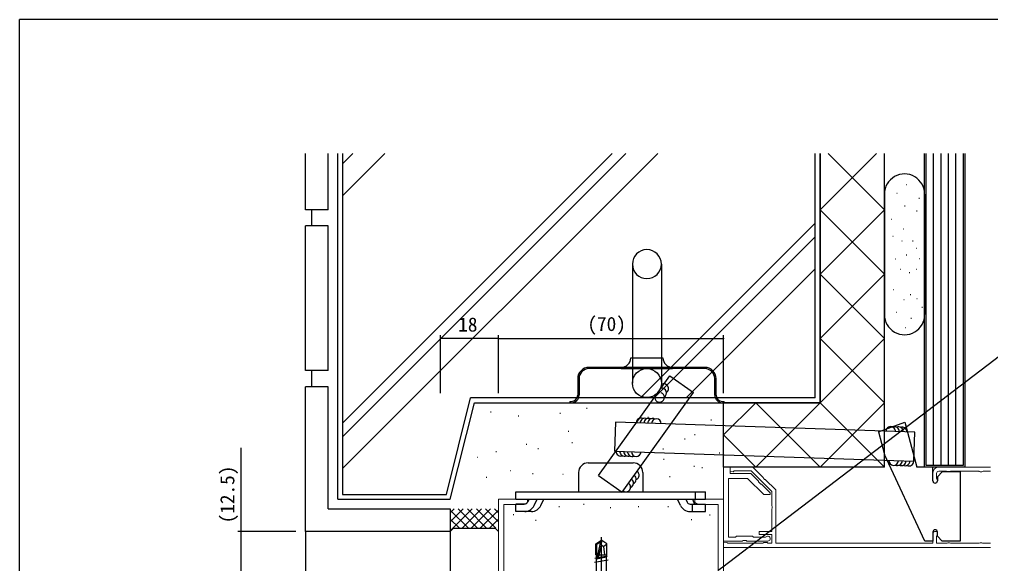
# Model space of a CAD drawing. Units: millimetres, scale not verified. Extents: x -567 to 567, y -403 to 403.
# Drawn here: x -562.7 to -260.7, y 229.8 to 399 of the extents above; entities that cross this region are included whole.
import ezdxf
from ezdxf.enums import TextEntityAlignment as Align

# ---------------------------------------------------------------- set-up
doc = ezdxf.new("R2010")
doc.units = ezdxf.units.MM
doc.header["$LTSCALE"] = 2
doc.layers.add('0-2_YKK_11', color=7, linetype='Continuous', lineweight=18)
for name, color, linetype in [('0-4_YKK_13', 4, 'Continuous'), ('0-6_YKK_D', 6, 'Continuous'), ('0-7_YKK_ZWAK', 7, 'Continuous'), ('0-8_YSS_K', 3, 'Continuous')]:
    doc.layers.add(name, color=color, linetype=linetype)
doc.styles.add('ＭＳ ゴシック', font='')
doc.styles.get('ＭＳ ゴシック').set_extended_font_data('MS Gothic')

msp = doc.modelspace()

# ---------------------------------------------------------------- linework, layer by layer
at = {"layer": '0-2_YKK_11'}
for p, q in [((-260.747, 259.816), (-276.747, 259.816)), ((-278.747, 257.816), (-278.747, 255.566)), ((-343.747, 234.816), (-260.747, 234.816))]:
    msp.add_line(p, q, dxfattribs=at)
for points in [[(-278.747, 239.066), (-278.747, 236.116), (-327.547, 236.116), (-327.547, 252.716), (-330.787, 255.956), (-331.002, 256.001), (-331.391, 256.39), (-331.435, 256.604), (-334.647, 259.816), (-341.747, 259.816), (-341.747, 258.516), (-340.763, 258.391), (-340.472, 258.616), (-335.144, 258.616), (-328.747, 252.219), (-328.747, 247.774), (-328.627, 247.591), (-328.627, 247.041), (-328.747, 246.857), (-328.747, 239.816), (-332.747, 239.816), (-332.747, 238.816), (-328.747, 238.816), (-328.747, 236.116), (-329.953, 236.116), (-330.251, 236.378), (-331.243, 236.378), (-331.541, 236.116), (-342.453, 236.116), (-342.751, 236.378), (-343.747, 236.316), (-343.747, 234.816)], [(-343.747, 236.816), (-343.747, 259.816), (-341.747, 259.816), (-341.747, 257.816), (-335.247, 257.816), (-332.893, 255.462), (-332.858, 255.225), (-332.181, 254.547), (-331.944, 254.513), (-329.247, 251.816), (-329.247, 251.316), (-331.293, 251.316), (-336.293, 256.316), (-342.247, 256.316), (-342.247, 238.016), (-340.047, 238.016), (-339.747, 238.316), (-337.247, 238.316), (-334.747, 238.316), (-334.447, 238.016), (-330.732, 238.016), (-330.522, 238.101)], [(-277.461, 256.091), (-277.547, 256.3), (-277.547, 257.816)], [(-276.847, 258.516), (-274.44, 258.516), (-274.28, 258.469)], [(-273.214, 258.469), (-273.054, 258.516), (-264.44, 258.516), (-264.28, 258.469)], [(-263.214, 258.469), (-263.054, 258.516), (-260.747, 258.516)], [(-406.747, 218.816), (-406.747, 219.816), (-413.747, 219.816), (-413.747, 249.816), (-404.747, 249.816), (-404.747, 248.816), (-405.873, 248.166), (-412.097, 248.166), (-412.097, 221.466), (-399.151, 221.466)], [(-358.343, 221.466), (-345.397, 221.466), (-345.397, 248.166), (-351.621, 248.166), (-352.747, 248.816), (-352.747, 249.816), (-343.747, 249.816), (-343.747, 219.816), (-368.747, 219.816), (-368.747, 220.616), (-367.535, 221.316)], [(-329.997, 236.816), (-336.576, 236.816), (-336.768, 236.959), (-337.726, 236.959), (-337.918, 236.816), (-343.747, 236.816)], [(-274.28, 236.162), (-274.44, 236.116), (-277.547, 236.116), (-277.547, 238.331), (-277.461, 238.541)], [(-264.28, 236.162), (-264.44, 236.116), (-273.054, 236.116), (-273.214, 236.162)], [(-260.747, 236.116), (-263.054, 236.116), (-263.214, 236.162)]]:
    msp.add_lwpolyline(points, dxfattribs=at)
for centre, radius, start, end in [((-276.747, 257.816), 2, 90.00001, 179.99999), ((-276.847, 257.816), 0.7, 90.00001, 179.99999), ((-273.747, 259.316), 1, 237.79576, 302.20424), ((-263.747, 259.316), 1, 237.79576, 302.20424), ((-277.997, 255.566), 0.75, 180.00002, 44.41533), ((-277.997, 239.066), 0.75, 315.58467, 179.99998), ((-329.997, 237.566), 0.75, 270.00002, 134.41533), ((-273.747, 235.316), 1, 57.79576, 122.20424), ((-263.747, 235.316), 1, 57.79576, 122.20424)]:
    msp.add_arc(centre, radius, start, end, dxfattribs=at)
at = {"layer": '0-4_YKK_13'}
for p, q in [((-372.11, 322.917), (-372.11, 285.917)), ((-363.11, 322.917), (-363.11, 285.917)), ((-372.61, 293.817), (-362.61, 293.817)), ((-375.61, 290.817), (-385.61, 290.817)), ((-375.61, 290.417), (-385.61, 290.417)), ((-359.61, 290.817), (-375.61, 290.817)), ((-375.61, 290.417), (-359.61, 290.417)), ((-349.61, 290.817), (-359.61, 290.817)), ((-349.61, 290.417), (-359.61, 290.417)), ((-389.11, 287.317), (-389.11, 282.217)), ((-388.71, 287.317), (-388.71, 282.217)), ((-346.51, 282.217), (-346.51, 287.317)), ((-346.11, 282.217), (-346.11, 287.317)), ((-391.61, 280.217), (-391.61, 279.817)), ((-391.61, 280.217), (-391.11, 280.217)), ((-391.61, 279.817), (-391.11, 279.817)), ((-391.11, 279.817), (-344.11, 279.817)), ((-344.11, 280.217), (-343.61, 280.217)), ((-344.11, 279.817), (-343.61, 279.817)), ((-343.61, 279.817), (-343.61, 280.217)), ((-295.629, 270.754), (-287.429, 273.739)), ((-287.429, 273.739), (-283.698, 259.816)), ((-295.629, 270.754), (-293.746, 263.727)), ((-281.197, 236.816), (-293.746, 263.727)), ((-385.861, 261.116), (-371.861, 261.116)), ((-388.861, 258.116), (-388.861, 252.116)), ((-368.861, 258.116), (-368.861, 252.116)), ((-270.197, 258.316), (-275.797, 258.316)), ((-270.197, 258.316), (-270.197, 236.816)), ((-352.536, 249.816), (-352.536, 252.116)), ((-405.588, 248.316), (-408.361, 248.316)), ((-408.361, 246.016), (-408.361, 248.316)), ((-404.245, 249.816), (-404.684, 248.888)), ((-402.605, 247.904), (-401.7, 249.816)), ((-400.538, 247.921), (-399.655, 249.816)), ((-357.183, 247.921), (-358.067, 249.816)), ((-355.529, 249.816), (-355.099, 248.893)), ((-354.193, 248.316), (-349.361, 248.316)), ((-353.477, 249.816), (-352.767, 248.316)), ((-353.418, 246.016), (-353.418, 248.316)), ((-349.361, 246.016), (-349.361, 248.316)), ((-405.588, 246.016), (-408.361, 246.016)), ((-403.529, 246.016), (-406.067, 246.016)), ((-354.193, 246.016), (-351.655, 246.016)), ((-351.655, 246.016), (-349.361, 246.016)), ((-278.697, 239.616), (-278.697, 236.816)), ((-383.447, 235.97), (-381.897, 237.016)), ((-383.447, 232.516), (-383.447, 235.97)), ((-383.447, 235.97), (-383.147, 235.811)), ((-383.147, 235.811), (-381.897, 236.654)), ((-383.147, 231.564), (-383.147, 235.811)), ((-383.09, 231.406), (-381.897, 236.654)), ((-381.597, 237.016), (-381.897, 237.016)), ((-381.897, 236.654), (-381.897, 237.016)), ((-381.747, 211.016), (-381.747, 238.016)), ((-381.747, 235.509), (-381.747, 237.016)), ((-381.747, 235.509), (-381.597, 237.016)), ((-380.047, 235.97), (-381.597, 237.016)), ((-381.047, 235.116), (-380.047, 235.97)), ((-380.047, 232.516), (-380.047, 235.97)), ((-278.697, 236.816), (-281.197, 236.816)), ((-270.197, 236.816), (-275.797, 236.816)), ((-383.447, 232.516), (-383.147, 232.516)), ((-383.297, 216.257), (-383.297, 232.516)), ((-382.657, 231.509), (-381.747, 235.509)), ((-382.428, 232.516), (-380.047, 232.516)), ((-380.197, 215.377), (-380.197, 232.516)), ((-379.647, 230.866), (-383.847, 230.166)), ((-383.747, 231.508), (-383.147, 231.619)), ((-383.297, 231.248), (-380.197, 231.948)), ((-382.609, 231.718), (-379.847, 232.229))]:
    msp.add_line(p, q, dxfattribs=at)
for points in [[(-278.697, 255.516), (-278.697, 259.816), (-283.698, 259.816)], [(-275.797, 258.316), (-277.297, 256.816), (-277.297, 255.516)], [(-408.361, 249.816), (-408.361, 252.116), (-349.361, 252.116)], [(-408.361, 249.816), (-349.361, 249.816), (-349.361, 252.116)], [(-275.797, 236.816), (-277.297, 238.316), (-277.297, 239.616)], [(-381.747, 235.617), (-381.047, 235.116), (-380.787, 232.516)]]:
    msp.add_lwpolyline(points, dxfattribs=at)
msp.add_circle((-367.61, 285.917), 4.5, dxfattribs=at)
for centre, radius, start, end in [((-367.61, 322.917), 4.5, 0, 180), ((-367.61, 322.917), 4.5, 180, 0), ((-375.61, 293.817), 3, 270, 0), ((-359.61, 293.817), 3, 180, 270), ((-385.61, 287.317), 3.5, 90, 180), ((-385.61, 287.317), 3.1, 90, 180), ((-349.61, 287.317), 3.5, 0, 90), ((-349.61, 287.317), 3.1, 0, 90), ((-391.11, 282.217), 2.4, 270, 0), ((-391.11, 282.217), 2, 270, 0), ((-344.11, 282.217), 2.4, 180, 270), ((-344.11, 282.217), 2, 180, 270), ((-385.861, 258.116), 3, 90, 180), ((-371.861, 258.116), 3, 0, 90), ((-277.997, 255.516), 0.7, 180, 0), ((-405.588, 249.316), 1, 270, 334.66912), ((-405.588, 249.316), 3.3, 270, 334.66912), ((-403.529, 249.316), 3.3, 270, 335), ((-354.193, 249.316), 3.3, 205, 270), ((-354.193, 249.316), 1, 205, 270), ((-277.997, 239.616), 0.7, 0, 180), ((-382.899, 231.564), 0.248, 180, 347.19096)]:
    msp.add_arc(centre, radius, start, end, dxfattribs=at)
at = {"layer": '0-6_YKK_D'}
for p, q in [((-431.747, 282.816), (-431.747, 300.816)), ((-413.747, 299.816), (-431.747, 299.816)), ((-413.747, 282.816), (-413.747, 300.816)), ((-413.747, 282.816), (-413.747, 300.816)), ((-413.747, 299.816), (-343.747, 299.816)), ((-343.747, 282.816), (-343.747, 300.816)), ((-476.747, 239.816), (-494.747, 239.816))]:
    msp.add_line(p, q, dxfattribs=at)
for points in [[(-345.397, 227.814), (-344.044, 228.843), (-253.604, 297.674), (-250.904, 297.674)], [(-493.747, 227.316), (-493.747, 239.816), (-493.747, 265.836)]]:
    msp.add_lwpolyline(points, dxfattribs=at)
for centre, start, end in [((-431.747, 299.816), 0, 180), ((-431.747, 299.816), 180, 0), ((-413.747, 299.816), 0, 180), ((-413.747, 299.816), 0, 180), ((-413.747, 299.816), 180, 0), ((-413.747, 299.816), 180, 0), ((-343.747, 299.816), 0, 180), ((-343.747, 299.816), 180, 0), ((-493.747, 239.816), 90, 270), ((-493.747, 239.816), 270, 90)]:
    msp.add_arc(centre, 0.106, start, end, dxfattribs=at)
at = {"layer": '0-7_YKK_ZWAK'}
for p in [(537.3, 399), (-562.7, -351)]:
    msp.add_line(p, (-562.7, 399), dxfattribs=at)
at = {"layer": '0-8_YSS_K'}
for p, q in [((-473.747, 339.816), (-473.747, 357.325)), ((-466.747, 339.816), (-466.747, 357.325)), ((-463.749, 249.816), (-463.749, 357.325)), ((-462.249, 357.325), (-462.249, 251.316)), ((-378.396, 357.325), (-462.249, 273.473)), ((-459.007, 357.325), (-462.249, 354.083)), ((-374.154, 357.325), (-462.249, 269.23)), ((-449.107, 357.325), (-462.249, 344.183)), ((-364.254, 357.325), (-462.249, 259.331)), ((-315.249, 281.316), (-315.249, 357.325)), ((-313.749, 279.816), (-313.749, 357.325)), ((-313.749, 339.816), (-296.239, 357.325)), ((-313.749, 357.325), (-313.749, 279.816)), ((-293.749, 339.816), (-311.259, 357.325)), ((-293.749, 259.828), (-293.749, 357.325)), ((-278.449, 260.316), (-278.45, 357.325)), ((-276.149, 260.316), (-276.15, 357.325)), ((-273.849, 260.316), (-273.85, 357.325)), ((-271.549, 260.316), (-271.55, 357.325)), ((-286.886, 347.652), (-286.786, 347.652)), ((-293.749, 344.709), (-293.749, 307.209)), ((-289.923, 344.97), (-289.823, 344.97)), ((-281.249, 344.709), (-281.249, 307.209)), ((-283.074, 343.477), (-282.874, 343.477)), ((-466.747, 339.816), (-473.747, 339.816)), ((-471.747, 334.816), (-471.747, 339.816)), ((-293.749, 319.816), (-313.749, 339.816)), ((-313.749, 319.816), (-293.749, 339.816)), ((-287.503, 341.016), (-287.303, 341.016)), ((-283.812, 339.54), (-283.612, 339.54)), ((-315.249, 335.62), (-369.553, 281.316)), ((-291.619, 336.852), (-291.519, 336.852)), ((-473.747, 289.816), (-473.747, 334.816)), ((-466.747, 334.816), (-473.747, 334.816)), ((-466.747, 289.816), (-466.747, 334.816)), ((-287.875, 333.887), (-287.775, 333.887)), ((-315.249, 331.377), (-365.311, 281.316)), ((-291.131, 331.663), (-291.031, 331.663)), ((-288.305, 330.181), (-288.205, 330.181)), ((-285.043, 330.19), (-284.843, 330.19)), ((-283.855, 327.851), (-283.755, 327.851)), ((-290.424, 324.604), (-290.324, 324.604)), ((-287.011, 325.76), (-286.811, 325.76)), ((-282.795, 324.675), (-282.695, 324.675)), ((-282.795, 324.675), (-282.695, 324.675)), ((-315.249, 321.478), (-355.411, 281.316)), ((-288.8, 321.357), (-288.7, 321.357)), ((-286.027, 320.347), (-285.827, 320.347)), ((-283.855, 321.357), (-283.755, 321.357)), ((-293.749, 299.816), (-313.749, 319.816)), ((-313.749, 299.816), (-293.749, 319.816)), ((-290.989, 315.004), (-290.889, 315.004)), ((-287.669, 311.898), (-287.569, 311.898)), ((-285.781, 313.457), (-285.581, 313.457)), ((-283.643, 312.251), (-283.543, 312.251)), ((-282.09, 309.52), (-281.89, 309.52)), ((-290, 307.945), (-289.9, 307.945)), ((-285.535, 306.075), (-285.335, 306.075)), ((-287.245, 303.215), (-287.145, 303.215)), ((-313.749, 279.816), (-293.749, 299.816)), ((-293.749, 279.816), (-313.749, 299.816)), ((-466.747, 289.816), (-473.747, 289.816)), ((-471.747, 284.816), (-471.747, 289.816)), ((-360.468, 288.233), (-353.146, 282.999)), ((-466.747, 284.816), (-473.747, 284.816)), ((-473.747, 239.816), (-473.747, 284.816)), ((-466.747, 246.816), (-466.747, 284.816)), ((-429.92, 251.316), (-422.42, 281.316)), ((-315.249, 281.316), (-422.42, 281.316)), ((-375.297, 252.016), (-353.146, 282.999)), ((-428.749, 249.816), (-421.249, 279.816)), ((-421.249, 279.816), (-313.749, 279.816)), ((-386.418, 278.178), (-386.218, 278.178)), ((-343.749, 269.815), (-333.749, 279.816)), ((-313.749, 279.816), (-343.749, 279.816)), ((-343.747, 259.816), (-343.749, 279.816)), ((-313.748, 259.814), (-333.749, 279.816)), ((-333.749, 259.814), (-313.749, 279.816)), ((-313.751, 259.814), (-293.749, 279.816)), ((-293.749, 259.816), (-313.749, 279.816)), ((-416.201, 276.971), (-416.001, 276.971)), ((-407.591, 275.724), (-407.391, 275.724)), ((-394.668, 276.568), (-394.468, 276.568)), ((-367.3, 275.361), (-367.1, 275.361)), ((-367.121, 274.321), (-366.921, 274.321)), ((-347.705, 274.555), (-347.505, 274.555)), ((-392.052, 270.934), (-391.852, 270.934)), ((-352.81, 269.927), (-352.61, 269.927)), ((-333.748, 259.814), (-343.749, 269.815)), ((-405.133, 266.909), (-404.933, 266.909)), ((-390.982, 267.449), (-390.782, 267.449)), ((-355.893, 268.619), (-355.693, 268.619)), ((-420.427, 262.884), (-420.227, 262.884)), ((-414.591, 264.695), (-414.391, 264.695)), ((-401.508, 265.578), (-401.308, 265.578)), ((-362.671, 265.5), (-362.471, 265.5)), ((-345.163, 264.293), (-344.963, 264.293)), ((-362.443, 262.303), (-362.243, 262.303)), ((-353.012, 260.067), (-352.812, 260.067)), ((-350.512, 259.73), (-350.312, 259.73)), ((-293.749, 259.816), (-343.747, 259.816)), ((-410.164, 258.794), (-409.964, 258.794)), ((-403.146, 257.858), (-402.946, 257.858)), ((-393.789, 257.624), (-393.589, 257.624)), ((-382.618, 257.25), (-375.297, 252.016)), ((-360.571, 256.923), (-360.371, 256.923)), ((-417.61, 256.645), (-417.41, 256.645)), ((-462.249, 251.316), (-429.92, 251.316)), ((-463.749, 249.816), (-428.749, 249.816)), ((-387.295, 248.271), (-387.095, 248.271)), ((-466.747, 246.816), (-428.747, 246.816)), ((-428.747, 246.816), (-428.747, 239.816)), ((-428.747, 239.96), (-421.891, 246.816)), ((-428.747, 242.788), (-424.72, 246.816)), ((-428.747, 245.617), (-427.548, 246.816)), ((-428.747, 246.473), (-423.09, 240.816)), ((-426.262, 246.816), (-420.262, 240.816)), ((-425.063, 240.816), (-419.063, 246.816)), ((-423.433, 246.816), (-417.433, 240.816)), ((-422.235, 240.816), (-416.235, 246.816)), ((-420.605, 246.816), (-414.605, 240.816)), ((-419.406, 240.816), (-413.749, 246.473)), ((-417.776, 246.816), (-413.749, 242.788)), ((-414.948, 246.816), (-413.749, 245.617)), ((-409.212, 245.077), (-409.012, 245.077)), ((-395.015, 247.561), (-394.815, 247.561)), ((-379.043, 247.206), (-378.843, 247.206)), ((-370.348, 247.561), (-370.148, 247.561)), ((-361.12, 247.561), (-360.92, 247.561)), ((-348.165, 244.988), (-347.965, 244.988)), ((-428.747, 243.644), (-425.919, 240.816)), ((-416.578, 240.816), (-413.749, 243.644)), ((-402.202, 243.302), (-402.002, 243.302)), ((-353.844, 243.568), (-353.644, 243.568)), ((-428.747, 239.816), (-473.747, 239.816)), ((-473.747, 239.816), (-473.747, 43.816)), ((-427.747, 240.816), (-428.747, 239.816)), ((-428.747, 239.816), (-428.747, 227.316)), ((-427.747, 240.816), (-414.749, 240.816)), ((-414.749, 240.816), (-413.749, 239.816))]:
    msp.add_line(p, q, dxfattribs=at)
for points in [[(-268.75, 357.325), (-268.749, 259.816), (-281.249, 259.816), (-281.25, 357.325)], [(-269.25, 357.325), (-269.249, 260.316), (-280.749, 260.316), (-280.75, 357.325)], [(-382.618, 257.25), (-370.039, 274.846), (-360.468, 288.233)]]:
    msp.add_lwpolyline(points, dxfattribs=at)
msp.add_lwpolyline([(-377.328, 273.797), (-377.635, 264.817), (-284.619, 261.637), (-284.312, 270.632)], close=True, dxfattribs=at)
for centre, radius, start, end in [((-287.499, 344.709), 6.25, 359.06169, 180), ((-287.499, 307.209), 6.25, 180, 0.74538), ((-362.385, 284.225), 1.5, 304.43628, 118.90478), ((-363.032, 282.872), 1.5, 304.43628, 92.97159), ((-363.679, 281.519), 1.5, 150.1514, 70.27066), ((-369.445, 273.528), 1.5, 64.47301, 178.05119), ((-368.245, 273.488), 1.5, 64.47301, 178.05119), ((-367.046, 273.447), 1.5, 64.47301, 178.05119), ((-365.847, 273.406), 1.5, 64.47301, 178.05119), ((-364.647, 273.365), 1.5, 358.05119, 178.05119), ((-291.809, 270.887), 1.5, 358.05119, 178.0512), ((-290.61, 270.846), 1.5, 358.05119, 111.62937), ((-289.41, 270.805), 1.5, 358.05119, 111.62937), ((-288.211, 270.764), 1.5, 358.05119, 111.62937), ((-375.719, 264.752), 1.5, 178.04186, 291.62004), ((-374.52, 264.711), 1.5, 178.04186, 291.62004), ((-373.321, 264.67), 1.5, 178.04186, 291.62004), ((-372.121, 264.629), 1.5, 178.04186, 291.62004), ((-370.922, 264.588), 1.5, 178.04186, 358.04186), ((-290.916, 261.852), 1.5, 178.04186, 358.04186), ((-289.716, 261.811), 1.5, 244.46368, 358.04186), ((-288.517, 261.77), 1.5, 244.46368, 358.04186), ((-287.318, 261.729), 1.5, 244.46368, 358.04186), ((-286.119, 261.688), 1.5, 244.46368, 358.04186), ((-372.403, 256.063), 1.5, 294.43686, 54.43687), ((-371.531, 257.284), 1.5, 294.43686, 54.43687), ((-374.148, 253.623), 1.5, 234.43689, 54.43687), ((-373.275, 254.843), 1.5, 294.43686, 54.43687)]:
    msp.add_arc(centre, radius, start, end, dxfattribs=at)

# ---------------------------------------------------------------- texts
at = {"layer": '0-6_YKK_D', "style": 'ＭＳ ゴシック'}
for s, p in [('18', (-426.267, 300.616)), ('(70)', (-386.107, 300.816))]:
    msp.add_text(s, height=4.399, dxfattribs=at).set_placement(p, align=Align.BOTTOM_LEFT)
msp.add_text('(12.5)', height=4.399, rotation=90, dxfattribs=at).set_placement((-494.547, 242.316), align=Align.BOTTOM_LEFT)

doc.saveas('drawing.dxf')
